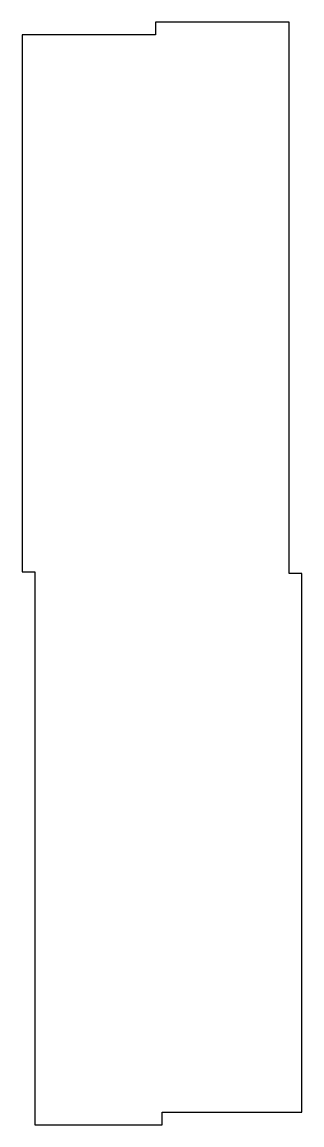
# Model space of a CAD drawing. Header units: millimetres. Extents: x -247 to -181, y -130 to 130.
import ezdxf

# ---------------------------------------------------------------- set-up
doc = ezdxf.new("R2010")
doc.units = ezdxf.units.MM
doc.layers.get('0').update_dxf_attribs({"linetype": 'CONTINUOUS'})

msp = doc.modelspace()

# ---------------------------------------------------------------- linework, layer by layer
msp.add_lwpolyline([(-184.06, 129.6), (-215.56, 129.6), (-215.56, 126.6), (-247.06, 126.6), (-247.06, 0), (-244.06, 0), (-244.06, -130.4), (-214.06, -130.4), (-214.06, -127.4), (-181.06, -127.4), (-181.06, -0.4), (-184.06, -0.4)], close=True)

doc.saveas('drawing.dxf')
